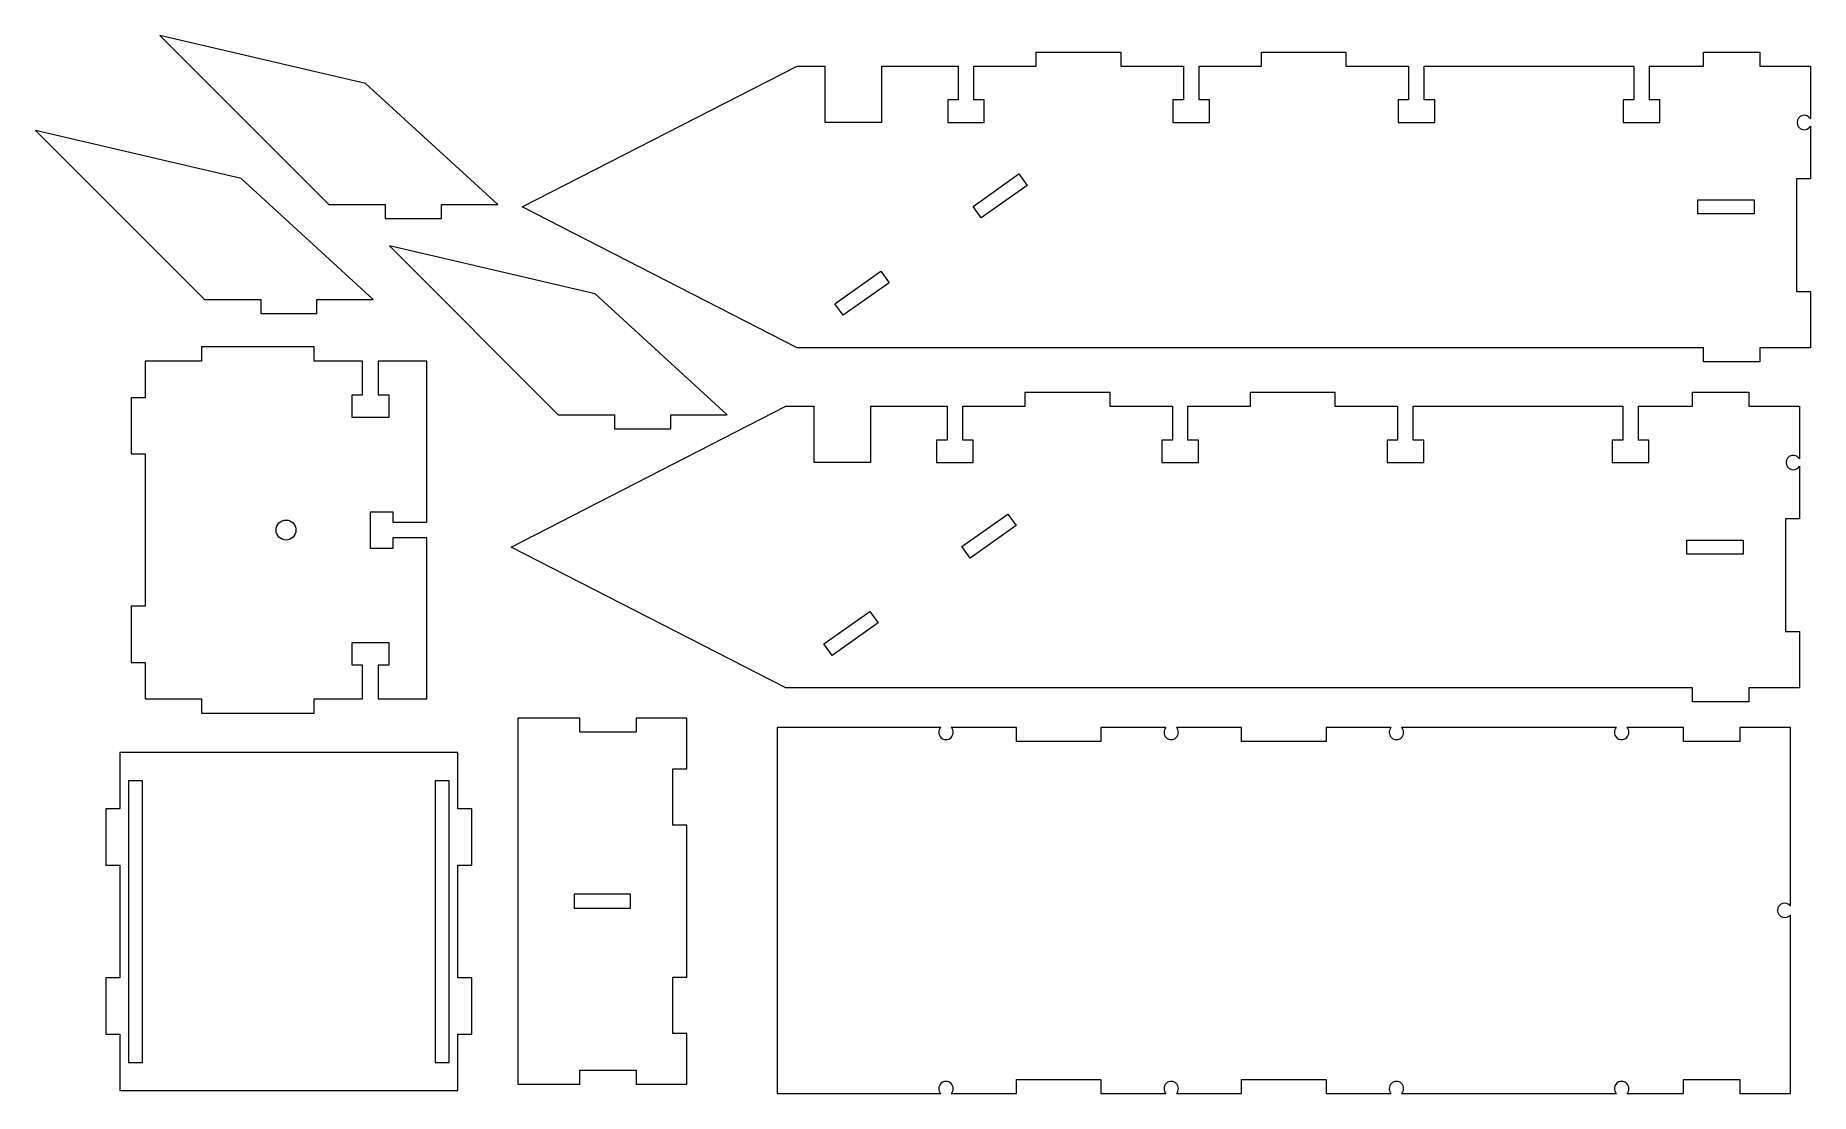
# Model space of a CAD drawing. Header units: inches. Extents: x 0.4 to 16.1, y 12.1 to 21.5.
import ezdxf

# ---------------------------------------------------------------- set-up
doc = ezdxf.new("R2010")
doc.units = ezdxf.units.IN
doc.header["$MEASUREMENT"] = 0

msp = doc.modelspace()

# ---------------------------------------------------------------- linework, layer by layer
at = {"color": 7, "linetype": 'Continuous', "lineweight": 15}
for p, q in [((3.315, 21.083), (1.488, 21.509)), ((1.488, 21.509), (2.988, 20.009)), ((9.271, 21.362), (10.021, 21.362)), ((9.271, 21.237), (9.271, 21.362)), ((10.021, 21.362), (10.021, 21.237)), ((11.271, 21.237), (11.271, 21.362)), ((11.271, 21.362), (12.021, 21.362)), ((12.021, 21.362), (12.021, 21.237)), ((15.196, 21.237), (15.196, 21.362)), ((15.196, 21.362), (15.696, 21.362)), ((15.696, 21.362), (15.696, 21.237)), ((4.706, 19.987), (7.146, 21.237)), ((7.146, 21.237), (7.396, 21.237)), ((7.396, 20.737), (7.396, 21.237)), ((7.896, 21.237), (7.896, 20.737)), ((7.896, 21.237), (8.577, 21.237)), ((8.577, 21.237), (8.577, 20.937)), ((8.716, 20.937), (8.716, 21.237)), ((8.716, 21.237), (9.271, 21.237)), ((10.021, 21.237), (10.577, 21.237)), ((10.577, 21.237), (10.577, 20.937)), ((10.716, 20.937), (10.716, 21.237)), ((10.716, 21.237), (11.271, 21.237)), ((12.021, 21.237), (12.577, 21.237)), ((12.577, 21.237), (12.577, 20.937)), ((12.716, 20.937), (12.716, 21.237)), ((12.716, 21.237), (14.577, 21.237)), ((14.577, 21.237), (14.577, 20.937)), ((14.716, 20.937), (14.716, 21.237)), ((14.716, 21.237), (15.196, 21.237)), ((15.696, 21.237), (16.146, 21.237)), ((16.146, 21.237), (16.146, 20.77)), ((4.488, 20.009), (3.315, 21.083)), ((8.577, 20.937), (8.484, 20.937)), ((8.484, 20.937), (8.484, 20.737)), ((8.809, 20.937), (8.716, 20.937)), ((8.809, 20.737), (8.809, 20.937)), ((10.577, 20.937), (10.484, 20.937)), ((10.484, 20.937), (10.484, 20.737)), ((10.809, 20.937), (10.716, 20.937)), ((10.809, 20.737), (10.809, 20.937)), ((12.577, 20.937), (12.484, 20.937)), ((12.484, 20.937), (12.484, 20.737)), ((12.809, 20.937), (12.716, 20.937)), ((12.809, 20.737), (12.809, 20.937)), ((14.577, 20.937), (14.484, 20.937)), ((14.484, 20.937), (14.484, 20.737)), ((14.809, 20.937), (14.716, 20.937)), ((14.809, 20.737), (14.809, 20.937)), ((2.21, 20.24), (0.383, 20.666)), ((0.383, 20.666), (1.883, 19.166)), ((7.896, 20.737), (7.396, 20.737)), ((8.484, 20.737), (8.809, 20.737)), ((10.484, 20.737), (10.809, 20.737)), ((12.484, 20.737), (12.809, 20.737)), ((14.484, 20.737), (14.809, 20.737)), ((16.146, 20.705), (16.146, 20.237)), ((3.383, 19.166), (2.21, 20.24)), ((8.709, 19.992), (9.117, 20.28)), ((9.189, 20.178), (8.781, 19.89)), ((9.117, 20.28), (9.189, 20.178)), ((16.146, 20.237), (16.021, 20.237)), ((16.021, 20.237), (16.021, 19.237)), ((15.146, 19.925), (15.146, 20.05)), ((15.146, 20.05), (15.646, 20.05)), ((15.646, 20.05), (15.646, 19.925)), ((2.988, 20.009), (3.488, 20.009)), ((3.488, 20.009), (3.488, 19.884)), ((3.488, 19.884), (3.988, 19.884)), ((3.988, 20.009), (4.488, 20.009)), ((3.988, 19.884), (3.988, 20.009)), ((7.146, 18.737), (4.706, 19.987)), ((8.781, 19.89), (8.709, 19.992)), ((15.646, 19.925), (15.146, 19.925)), ((5.352, 19.215), (3.526, 19.641)), ((3.526, 19.641), (5.026, 18.141)), ((7.483, 19.128), (7.891, 19.416)), ((7.891, 19.416), (7.963, 19.314)), ((7.963, 19.314), (7.555, 19.025)), ((16.021, 19.237), (16.146, 19.237)), ((16.146, 19.237), (16.146, 18.737)), ((1.883, 19.166), (2.383, 19.166)), ((2.383, 19.166), (2.383, 19.041)), ((2.883, 19.166), (3.383, 19.166)), ((2.883, 19.041), (2.883, 19.166)), ((6.526, 18.141), (5.352, 19.215)), ((7.555, 19.025), (7.483, 19.128)), ((2.383, 19.041), (2.883, 19.041)), ((1.358, 18.619), (1.358, 18.294)), ((1.858, 18.619), (1.358, 18.619)), ((1.858, 18.744), (1.858, 18.619)), ((2.858, 18.744), (1.858, 18.744)), ((2.858, 18.619), (2.858, 18.744)), ((3.288, 18.619), (2.858, 18.619)), ((3.288, 18.319), (3.288, 18.619)), ((3.427, 18.619), (3.427, 18.319)), ((3.858, 18.619), (3.427, 18.619)), ((3.858, 17.188), (3.858, 18.619)), ((15.196, 18.737), (7.146, 18.737)), ((15.196, 18.612), (15.196, 18.737)), ((15.696, 18.612), (15.196, 18.612)), ((16.146, 18.737), (15.696, 18.737)), ((15.696, 18.737), (15.696, 18.612)), ((1.233, 18.294), (1.233, 17.794)), ((1.358, 18.294), (1.233, 18.294)), ((3.195, 18.319), (3.288, 18.319)), ((3.195, 18.119), (3.195, 18.319)), ((3.427, 18.319), (3.52, 18.319)), ((3.52, 18.319), (3.52, 18.119)), ((9.173, 18.218), (9.173, 18.343)), ((9.173, 18.343), (9.923, 18.343)), ((9.923, 18.343), (9.923, 18.218)), ((11.173, 18.218), (11.173, 18.343)), ((11.173, 18.343), (11.923, 18.343)), ((11.923, 18.343), (11.923, 18.218)), ((15.098, 18.218), (15.098, 18.343)), ((15.098, 18.343), (15.598, 18.343)), ((15.598, 18.343), (15.598, 18.218)), ((4.608, 16.968), (7.048, 18.218)), ((5.026, 18.141), (5.526, 18.141)), ((5.526, 18.141), (5.526, 18.016)), ((6.026, 18.141), (6.526, 18.141)), ((6.026, 18.016), (6.026, 18.141)), ((7.048, 18.218), (7.298, 18.218)), ((7.298, 17.718), (7.298, 18.218)), ((7.798, 18.218), (7.798, 17.718)), ((7.798, 18.218), (8.479, 18.218)), ((8.479, 18.218), (8.479, 17.918)), ((8.618, 17.918), (8.618, 18.218)), ((8.618, 18.218), (9.173, 18.218)), ((9.923, 18.218), (10.479, 18.218)), ((10.479, 18.218), (10.479, 17.918)), ((10.618, 17.918), (10.618, 18.218)), ((10.618, 18.218), (11.173, 18.218)), ((11.923, 18.218), (12.479, 18.218)), ((12.479, 18.218), (12.479, 17.918)), ((12.618, 17.918), (12.618, 18.218)), ((12.618, 18.218), (14.479, 18.218)), ((14.479, 18.218), (14.479, 17.918)), ((14.618, 17.918), (14.618, 18.218)), ((14.618, 18.218), (15.098, 18.218)), ((15.598, 18.218), (16.048, 18.218)), ((16.048, 18.218), (16.048, 17.75)), ((3.52, 18.119), (3.195, 18.119)), ((5.526, 18.016), (6.026, 18.016)), ((8.479, 17.918), (8.386, 17.918)), ((8.386, 17.918), (8.386, 17.718)), ((8.711, 17.918), (8.618, 17.918)), ((8.711, 17.718), (8.711, 17.918)), ((10.479, 17.918), (10.386, 17.918)), ((10.386, 17.918), (10.386, 17.718)), ((10.711, 17.918), (10.618, 17.918)), ((10.711, 17.718), (10.711, 17.918)), ((12.479, 17.918), (12.386, 17.918)), ((12.386, 17.918), (12.386, 17.718)), ((12.711, 17.918), (12.618, 17.918)), ((12.711, 17.718), (12.711, 17.918)), ((14.479, 17.918), (14.386, 17.918)), ((14.386, 17.918), (14.386, 17.718)), ((14.711, 17.918), (14.618, 17.918)), ((14.711, 17.718), (14.711, 17.918)), ((1.233, 17.794), (1.358, 17.794)), ((1.358, 17.794), (1.358, 16.444)), ((7.798, 17.718), (7.298, 17.718)), ((8.386, 17.718), (8.711, 17.718)), ((10.386, 17.718), (10.711, 17.718)), ((12.386, 17.718), (12.711, 17.718)), ((14.386, 17.718), (14.711, 17.718)), ((16.048, 17.685), (16.048, 17.218)), ((3.358, 17.281), (3.558, 17.281)), ((3.358, 16.956), (3.358, 17.281)), ((3.558, 17.281), (3.558, 17.188)), ((3.558, 17.188), (3.858, 17.188)), ((8.611, 16.973), (9.019, 17.261)), ((9.019, 17.261), (9.091, 17.159)), ((16.048, 17.218), (15.923, 17.218)), ((15.923, 17.218), (15.923, 16.218)), ((3.558, 17.049), (3.558, 16.956)), ((3.858, 17.049), (3.558, 17.049)), ((3.858, 15.619), (3.858, 17.049)), ((9.091, 17.159), (8.683, 16.87)), ((15.048, 16.905), (15.048, 17.03)), ((15.048, 17.03), (15.548, 17.03)), ((15.548, 17.03), (15.548, 16.905)), ((3.558, 16.956), (3.358, 16.956)), ((7.048, 15.718), (4.608, 16.968)), ((8.683, 16.87), (8.611, 16.973)), ((15.548, 16.905), (15.048, 16.905)), ((1.233, 16.444), (1.233, 15.944)), ((1.358, 16.444), (1.233, 16.444)), ((7.385, 16.108), (7.794, 16.396)), ((7.794, 16.396), (7.866, 16.294)), ((7.866, 16.294), (7.457, 16.006)), ((3.195, 16.119), (3.52, 16.119)), ((3.195, 15.919), (3.195, 16.119)), ((3.52, 16.119), (3.52, 15.919)), ((7.457, 16.006), (7.385, 16.108)), ((15.923, 16.218), (16.048, 16.218)), ((16.048, 16.218), (16.048, 15.718)), ((1.233, 15.944), (1.358, 15.944)), ((1.358, 15.944), (1.358, 15.619)), ((3.288, 15.919), (3.195, 15.919)), ((3.288, 15.619), (3.288, 15.919)), ((3.427, 15.919), (3.427, 15.619)), ((3.52, 15.919), (3.427, 15.919)), ((1.358, 15.619), (1.858, 15.619)), ((1.858, 15.619), (1.858, 15.494)), ((2.858, 15.619), (3.288, 15.619)), ((2.858, 15.494), (2.858, 15.619)), ((3.427, 15.619), (3.858, 15.619)), ((15.098, 15.718), (7.048, 15.718)), ((15.098, 15.593), (15.098, 15.718)), ((16.048, 15.718), (15.598, 15.718)), ((15.598, 15.718), (15.598, 15.593)), ((1.858, 15.494), (2.858, 15.494)), ((4.667, 15.45), (4.667, 12.2)), ((5.217, 15.45), (4.667, 15.45)), ((5.217, 15.325), (5.217, 15.45)), ((5.717, 15.45), (5.717, 15.325)), ((6.167, 15.45), (5.717, 15.45)), ((6.167, 15), (6.167, 15.45)), ((15.598, 15.593), (15.098, 15.593)), ((5.717, 15.325), (5.217, 15.325)), ((6.969, 15.367), (6.969, 12.117)), ((8.422, 15.367), (6.969, 15.367)), ((9.094, 15.367), (8.515, 15.367)), ((9.094, 15.242), (9.094, 15.367)), ((9.844, 15.367), (9.844, 15.242)), ((10.422, 15.367), (9.844, 15.367)), ((11.094, 15.367), (10.515, 15.367)), ((11.094, 15.242), (11.094, 15.367)), ((11.844, 15.367), (11.844, 15.242)), ((12.422, 15.367), (11.844, 15.367)), ((14.422, 15.367), (12.515, 15.367)), ((15.019, 15.367), (14.515, 15.367)), ((15.019, 15.242), (15.019, 15.367)), ((15.519, 15.367), (15.519, 15.242)), ((15.969, 15.367), (15.519, 15.367)), ((15.969, 13.781), (15.969, 15.367)), ((1.133, 15.143), (1.133, 14.643)), ((4.133, 15.143), (1.133, 15.143)), ((4.133, 14.643), (4.133, 15.143)), ((9.844, 15.242), (9.094, 15.242)), ((11.844, 15.242), (11.094, 15.242)), ((15.519, 15.242), (15.019, 15.242)), ((6.042, 15), (6.167, 15)), ((6.042, 14.5), (6.042, 15)), ((1.208, 14.893), (1.208, 12.393)), ((1.333, 14.893), (1.208, 14.893)), ((1.333, 12.393), (1.333, 14.893)), ((3.933, 14.893), (3.933, 12.393)), ((4.058, 14.893), (3.933, 14.893)), ((4.058, 12.393), (4.058, 14.893)), ((1.008, 14.643), (1.008, 14.143)), ((1.133, 14.643), (1.008, 14.643)), ((4.258, 14.643), (4.133, 14.643)), ((4.258, 14.143), (4.258, 14.643)), ((6.167, 14.5), (6.042, 14.5)), ((6.167, 13.15), (6.167, 14.5)), ((1.008, 14.143), (1.133, 14.143)), ((1.133, 14.143), (1.133, 13.143)), ((4.133, 14.143), (4.258, 14.143)), ((4.133, 13.143), (4.133, 14.143)), ((5.667, 13.887), (5.167, 13.887)), ((5.167, 13.887), (5.167, 13.762)), ((5.667, 13.762), (5.667, 13.887)), ((5.167, 13.762), (5.667, 13.762)), ((15.969, 12.117), (15.969, 13.702)), ((1.008, 13.143), (1.008, 12.643)), ((1.133, 13.143), (1.008, 13.143)), ((4.258, 13.143), (4.133, 13.143)), ((4.258, 12.643), (4.258, 13.143)), ((6.042, 13.15), (6.167, 13.15)), ((6.042, 12.65), (6.042, 13.15)), ((1.008, 12.643), (1.133, 12.643)), ((1.133, 12.643), (1.133, 12.143)), ((4.133, 12.643), (4.258, 12.643)), ((4.133, 12.143), (4.133, 12.643)), ((6.167, 12.65), (6.042, 12.65)), ((6.167, 12.2), (6.167, 12.65)), ((1.208, 12.393), (1.333, 12.393)), ((3.933, 12.393), (4.058, 12.393)), ((5.217, 12.325), (5.717, 12.325)), ((5.217, 12.2), (5.217, 12.325)), ((5.717, 12.325), (5.717, 12.2)), ((1.133, 12.143), (4.133, 12.143)), ((4.667, 12.2), (5.217, 12.2)), ((5.717, 12.2), (6.167, 12.2)), ((9.094, 12.242), (9.844, 12.242)), ((9.094, 12.117), (9.094, 12.242)), ((9.844, 12.242), (9.844, 12.117)), ((11.094, 12.242), (11.844, 12.242)), ((11.094, 12.117), (11.094, 12.242)), ((11.844, 12.242), (11.844, 12.117)), ((15.019, 12.242), (15.519, 12.242)), ((15.019, 12.117), (15.019, 12.242)), ((15.519, 12.242), (15.519, 12.117)), ((6.969, 12.117), (8.422, 12.117)), ((8.515, 12.117), (9.094, 12.117)), ((9.844, 12.117), (10.422, 12.117)), ((10.515, 12.117), (11.094, 12.117)), ((11.844, 12.117), (12.422, 12.117)), ((12.515, 12.117), (14.422, 12.117)), ((14.515, 12.117), (15.019, 12.117)), ((15.519, 12.117), (15.969, 12.117))]:
    msp.add_line(p, q, dxfattribs=at)
msp.add_circle((2.608, 17.119), 0.0886, dxfattribs=at)
for centre, start, end in [((16.091, 20.737), 30.3178, 329.6822), ((15.993, 17.718), 30.3178, 329.6822), ((8.469, 15.323), 136.8728, 43.1272), ((10.469, 15.323), 136.8728, 43.1272), ((12.469, 15.323), 136.8728, 43.1272), ((14.469, 15.323), 136.8728, 43.1272), ((15.918, 13.742), 38.2838, 321.7162), ((8.469, 12.16), 316.8728, 223.1272), ((10.469, 12.16), 316.8728, 223.1272), ((12.469, 12.16), 316.8728, 223.1272), ((14.469, 12.16), 316.8728, 223.1272)]:
    msp.add_arc(centre, 0.064, start, end, dxfattribs=at)

doc.saveas('drawing.dxf')
